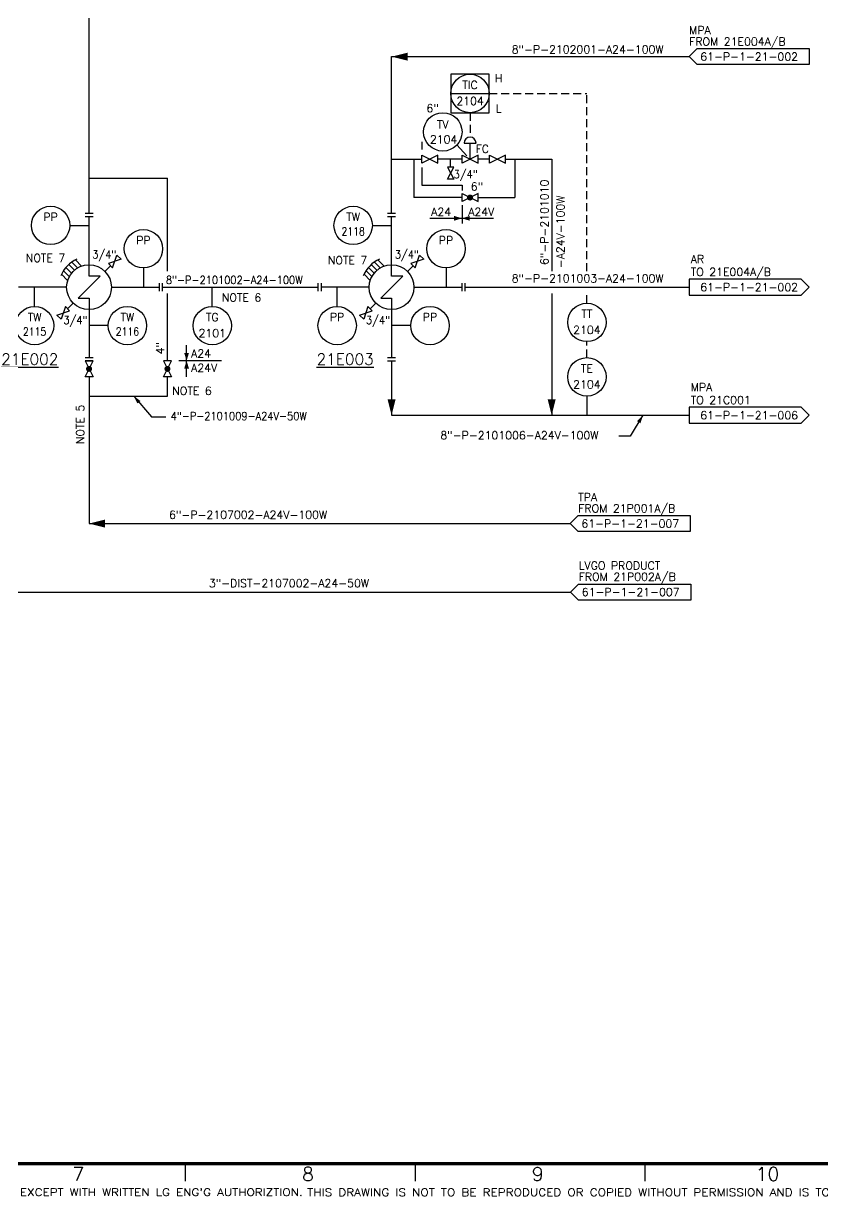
# Model space of a CAD drawing. Header units: millimetres. Extents: x 1928 to 2796, y 74 to 693.
# Drawn here: x 2380.2 to 2629.7, y 73.6 to 440.5 of the extents above; entities that cross this region are included whole.
import ezdxf
from ezdxf.enums import TextEntityAlignment as Align

# ---------------------------------------------------------------- set-up
doc = ezdxf.new("R2010")
doc.units = ezdxf.units.MM
doc.header["$LTSCALE"] = 10
doc.linetypes.add('HIDDEN', pattern=[0.375, 0.25, -0.125])
for name, color, linetype in [('2', 2, 'Continuous'), ('3', 3, 'Continuous'), ('DIM', 7, 'Continuous'), ('SPEC', 1, 'Continuous'), ('SYM', 7, 'Continuous'), ('TEXT', 7, 'Continuous')]:
    doc.layers.add(name, color=color, linetype=linetype)
doc.styles.add('ROMANS', font='romans')
doc.styles.add('S3', font='SIMPLEX')
doc.styles.get("Standard").update_dxf_attribs({"font": 'simplex.shx'})

# ---------------------------------------------------------------- blocks, each defined once
blk = doc.blocks.new('D-LG')
at = {"style": 'ROMANS'}
for s, width, p, p2 in [("THIS DRAWING IS THE PROPERTY OF LG ENGINEERING CO., LTD.(LG ENG'G) IT CONTAINS INFORMATIONS REGARDED AS CONFIDENTAL BY LG ENG'G. THIS DRAWING AND THE INFORMATION THEREON IS NOT TO BE USED OR DISCLOSED TO OTHERS EXCEPT WITH WRITTEN LG ENG'G AUTHORIZTION. ", 1.023447, (-0.08, -9.39), (505, -9.39)), ("THIS DRAWING IS NOT TO BE REPRODUCED OR COPIED WITHOUT PERMISSION AND IS TO BE RETRUNED TO LG ENG'G WITH ANY COPIES (PARTIAL OR COMPLETE) ON DEMAND.", 1.026272, (504.55, -9.41), (805.5, -9.41))]:
    blk.add_text(s, height=2.16, dxfattribs=dict(at, width=width)).set_placement(p, p2, align=Align.FIT)
blk = doc.blocks.new('W1')
at = {"layer": '2'}
blk.add_lwpolyline([(0, 0, 0, 2.5, 0), (5, 0, 2.5, 2.5, 0)], format="xyseb", dxfattribs=at)
blk = doc.blocks.new('LV3')
for p, q in [((5, 1.25), (0, -1.25)), ((0, -1.25), (0, 1.25)), ((0, 1.25), (5, -1.25)), ((5, -1.25), (5, 1.25))]:
    blk.add_line(p, q)
at = {"const_width": 0.9375}
blk.add_lwpolyline([(2.03125, 0, 1), (2.96875, 0, 1)], format="xyb", close=True, dxfattribs=at)
blk = doc.blocks.new('LB8')
for p, q in [((0, 1.25), (0, -1.25)), ((1, 1.25), (1, -1.25))]:
    blk.add_line(p, q)
blk = doc.blocks.new('LV1')
for p, q in [((5, 1.25), (0, -1.25)), ((0, 1.25), (5, -1.25)), ((0, -1.25), (0, 1.25)), ((5, -1.25), (5, 1.25))]:
    blk.add_line(p, q)

msp = doc.modelspace()

# ---------------------------------------------------------------- linework, layer by layer
for p, q in [((2588.05, 430.18), (2590.55, 432.68)), ((2590.55, 427.68), (2588.05, 430.18)), ((2590.55, 432.68), (2625.55, 432.68)), ((2625.55, 432.68), (2625.55, 427.68)), ((2625.55, 427.68), (2590.55, 427.68)), ((2513.62, 418.68), (2525.62, 418.68)), ((2504.57, 403.6), (2504.57, 401.14)), ((2518.62, 399.18), (2515.52, 402.6)), ((2517.75, 403.18), (2521.5, 403.18)), ((2519.62, 398.18), (2519.62, 403.18)), ((2495.12, 398.18), (2504.57, 398.18)), ((2502.07, 398.18), (2502.07, 386.18)), ((2517.12, 398.18), (2509.57, 398.18)), ((2513.57, 395.68), (2513.57, 398.18)), ((2517.12, 399.43), (2522.12, 396.93)), ((2522.12, 399.43), (2517.12, 396.93)), ((2517.12, 396.93), (2517.12, 399.43)), ((2522.12, 396.93), (2522.12, 399.43)), ((2525.66, 398.18), (2522.12, 398.18)), ((2530.66, 398.18), (2545.12, 398.18)), ((2533.66, 398.18), (2533.66, 386.18)), ((2545.12, 398.18), (2545.12, 363.18)), ((2504.57, 395.61), (2504.57, 390.01)), ((2514.51, 395.68), (2512.63, 395.68)), ((2512.63, 395.68), (2514.51, 391.93)), ((2512.63, 391.93), (2514.51, 395.68)), ((2400.62, 392.18), (2425.12, 392.18)), ((2425.12, 363.18), (2425.12, 392.18)), ((2504.57, 390.01), (2517.12, 390.01)), ((2514.51, 391.93), (2512.63, 391.93)), ((2517.12, 386.18), (2502.07, 386.18)), ((2522.12, 386.18), (2533.66, 386.18)), ((2400.62, 365.18), (2400.62, 380.18)), ((2495.12, 365.18), (2495.12, 380.18)), ((2407.34, 364.9), (2405.57, 363.13)), ((2501.84, 364.9), (2500.07, 363.13)), ((2623.05, 360.68), (2588.05, 360.68)), ((2588.05, 360.68), (2588.05, 355.68)), ((2625.55, 358.18), (2623.05, 360.68)), ((2393.62, 358.18), (2378.62, 358.18)), ((2407.62, 358.18), (2422.62, 358.18)), ((2425.12, 335.18), (2425.12, 356.18)), ((2488.12, 358.18), (2473.12, 358.18)), ((2502.12, 358.18), (2517.12, 358.18)), ((2545.12, 356.18), (2545.12, 318.18)), ((2623.05, 355.68), (2625.55, 358.18)), ((2393.91, 351.47), (2395.67, 353.24)), ((2488.41, 351.47), (2490.17, 353.24)), ((2588.05, 355.68), (2623.05, 355.68)), ((2400.62, 351.18), (2400.62, 336.18)), ((2495.12, 351.18), (2495.12, 336.18)), ((2425.12, 324.18), (2425.12, 330.18)), ((2400.62, 324.18), (2425.12, 324.18)), ((2414.62, 324.18), (2420.15, 317.68)), ((2623.05, 320.68), (2588.05, 320.68)), ((2588.05, 320.68), (2588.05, 315.68)), ((2625.55, 318.18), (2623.05, 320.68)), ((2420.15, 317.68), (2424.62, 317.68)), ((2573.62, 318.18), (2569.62, 311.68)), ((2588.05, 315.68), (2623.05, 315.68)), ((2623.05, 315.68), (2625.55, 318.18)), ((2569.62, 311.68), (2566.12, 311.68)), ((2550.92, 284.35), (2553.42, 286.85)), ((2553.42, 286.85), (2588.42, 286.85)), ((2588.42, 286.85), (2588.42, 281.85)), ((2553.42, 281.85), (2550.92, 284.35)), ((2588.42, 281.85), (2553.42, 281.85)), ((2551.05, 262.99), (2553.55, 265.49)), ((2553.55, 265.49), (2588.55, 265.49)), ((2588.55, 265.49), (2588.55, 260.49)), ((2553.55, 260.49), (2551.05, 262.99)), ((2588.55, 260.49), (2553.55, 260.49))]:
    msp.add_line(p, q)
at = {"linetype": 'HIDDEN'}
for p, q in [((2525.62, 418.68), (2556.12, 418.68)), ((2556.12, 363.18), (2556.12, 418.68)), ((2519.62, 412.68), (2519.62, 405.18)), ((2556.12, 353.18), (2556.12, 356.18)), ((2556.12, 336.18), (2556.12, 341.18))]:
    msp.add_line(p, q, dxfattribs=at)
at = {"extrusion": (0, 0, -1)}
for p, q in [((2394.62, 377.47), (2400.62, 377.47)), ((2489.12, 377.47), (2495.12, 377.47)), ((2417.62, 364.18), (2417.62, 358.18)), ((2512.12, 364.18), (2512.12, 358.18)), ((2383.62, 352.18), (2383.62, 358.18)), ((2439.12, 352.18), (2439.12, 358.18)), ((2478.12, 352.18), (2478.12, 358.18)), ((2406.62, 346.18), (2400.62, 346.18)), ((2501.12, 346.18), (2495.12, 346.18)), ((2556.12, 324.18), (2556.12, 318.18))]:
    msp.add_line(p, q, dxfattribs=at)
at = {"color": 0}
for p, q in [((2394.46, 361.51), (2392.64, 363.33)), ((2395.17, 362.57), (2393.39, 364.35)), ((2396.04, 363.47), (2394.27, 365.24)), ((2397.07, 364.21), (2395.26, 366.02)), ((2398.27, 364.78), (2396.37, 366.68)), ((2488.96, 361.51), (2487.14, 363.33)), ((2489.67, 362.57), (2487.89, 364.35)), ((2490.54, 363.47), (2488.77, 365.24)), ((2491.57, 364.21), (2489.76, 366.02)), ((2492.77, 364.78), (2490.87, 366.68)), ((2393.94, 360.27), (2392.01, 362.2)), ((2488.44, 360.27), (2486.51, 362.2))]:
    msp.add_line(p, q, dxfattribs=at)
at = {"color": 6, "const_width": 1.07}
msp.add_lwpolyline([(1928.39, 682.05), (2790.55, 682.05), (2790.55, 84.43), (1928.39, 84.43), (1928.39, 682.05)], dxfattribs=at)
msp.add_lwpolyline([(2525.62, 424.68), (2513.62, 424.68), (2513.62, 412.68), (2525.62, 412.68)], close=True)
for centre in [(2519.62, 418.68), (2511.12, 406.68), (2388.62, 377.47), (2483.12, 377.47), (2417.62, 370.18), (2512.12, 370.18), (2556.12, 347.18), (2383.62, 346.18), (2412.62, 346.18), (2439.12, 346.18), (2478.12, 346.18), (2507.12, 346.18), (2556.12, 330.18)]:
    msp.add_circle(centre, 6)
for centre, radius, start, end in [((2519.62, 403.18), 1.87, 0, 180), ((2400.62, 358.18), 9.5, 113.4055, 158.2736), ((2495.12, 358.18), 9.5, 113.4055, 158.2736)]:
    msp.add_arc(centre, radius, start, end)
at = {"layer": '2'}
for p, q in [((2400.62, 361.58), (2400.62, 365.18)), ((2495.12, 361.58), (2495.12, 365.18)), ((2404.14, 361.58), (2397.22, 354.77)), ((2498.64, 361.58), (2491.72, 354.77)), ((2400.62, 354.77), (2400.62, 351.18)), ((2495.12, 354.77), (2495.12, 351.18))]:
    msp.add_line(p, q, dxfattribs=at)
at = {"layer": '2', "linetype": 'Continuous'}
for p, q in [((2404.14, 361.58), (2400.62, 361.58)), ((2498.64, 361.58), (2495.12, 361.58)), ((2397.22, 354.77), (2400.62, 354.77)), ((2491.72, 354.77), (2495.12, 354.77))]:
    msp.add_line(p, q, dxfattribs=at)
at = {"layer": '2'}
for centre in [(2400.62, 358.18), (2495.12, 358.18)]:
    msp.add_circle(centre, 7, dxfattribs=at)
at = {"layer": '3'}
for p, q in [((2400.62, 381.18), (2400.62, 518.18)), ((2495.12, 381.18), (2495.12, 430.18)), ((2495.12, 430.18), (2588.05, 430.18)), ((2423.62, 358.18), (2472.12, 358.18)), ((2518.12, 358.18), (2588.05, 358.18)), ((2495.12, 335.18), (2495.12, 318.18)), ((2400.62, 330.18), (2400.62, 284.35)), ((2495.12, 318.18), (2588.05, 318.18)), ((2400.62, 284.35), (2550.92, 284.35)), ((2348.55, 262.99), (2551.05, 262.99))]:
    msp.add_line(p, q, dxfattribs=at)
at = {"layer": 'DIM', "color": 7}
for p, q in [((2430.69, 84.43), (2430.69, 78.97)), ((2502.45, 84.43), (2502.45, 78.97)), ((2574.2, 84.43), (2574.2, 78.97))]:
    msp.add_line(p, q, dxfattribs=at)
at = {"layer": 'SPEC', "color": 7}
for p, q in [((2517.12, 390.01), (2517.12, 388.4)), ((2517.12, 383.76), (2517.12, 378.07)), ((2507.08, 379.69), (2526.92, 379.69)), ((2431.09, 330.22), (2431.09, 340.06)), ((2428.64, 335.27), (2441.99, 335.27))]:
    msp.add_line(p, q, dxfattribs=at)
at = {"layer": 'SYM'}
for p, q in [((2408, 364.24), (2409.33, 368.22)), ((2409.33, 368.22), (2410.66, 366.89)), ((2502.5, 364.24), (2503.83, 368.22)), ((2503.83, 368.22), (2505.16, 366.89)), ((2410.66, 366.89), (2406.68, 365.57)), ((2406.68, 365.57), (2408, 364.24)), ((2505.16, 366.89), (2501.18, 365.57)), ((2501.18, 365.57), (2502.5, 364.24)), ((2390.59, 349.48), (2394.57, 350.8)), ((2391.92, 348.15), (2390.59, 349.48)), ((2393.24, 352.13), (2391.92, 348.15)), ((2394.57, 350.8), (2393.24, 352.13)), ((2485.09, 349.48), (2489.07, 350.8)), ((2486.42, 348.15), (2485.09, 349.48)), ((2487.74, 352.13), (2486.42, 348.15)), ((2489.07, 350.8), (2487.74, 352.13))]:
    msp.add_line(p, q, dxfattribs=at)
at = {"layer": 'TEXT', "color": 7}
for points in [[(2517.12, 379.69), (2514.62, 378.94), (2514.62, 380.44)], [(2517.04, 379.69), (2519.54, 380.44), (2519.54, 378.94)], [(2431.09, 335.18), (2430.34, 337.68), (2431.84, 337.68)], [(2431.09, 335.27), (2431.84, 332.77), (2430.34, 332.77)]]:
    msp.add_solid(points, dxfattribs=at)

# ---------------------------------------------------------------- block references
for name, p in [('W1', (2495.12, 430.18)), ('LV1', (2504.57, 398.18)), ('LV3', (2517.12, 386.18)), ('W1', (2400.62, 284.35))]:
    msp.add_blockref(name, p)
at = {"xscale": -1}
for name, p in [('LV1', (2530.66, 398.18)), ('LB8', (2473.12, 358.18))]:
    msp.add_blockref(name, p, dxfattribs=at)
for p, rotation in [((2400.62, 380.18), 270), ((2495.12, 380.18), 270), ((2422.62, 358.18), 180), ((2517.12, 358.18), 180), ((2400.62, 336.18), 90), ((2495.12, 336.18), 90)]:
    msp.add_blockref('LB8', p, dxfattribs=dict(at, rotation=rotation))
at = {"rotation": 90}
for name, p in [('LV3', (2400.62, 330.18)), ('LV3', (2425.12, 330.18)), ('W1', (2495.12, 318.18)), ('W1', (2545.12, 318.18))]:
    msp.add_blockref(name, p, dxfattribs=at)
for p, xscale, yscale, zscale, rotation in [((2414.62, 324.18), 0.4999999999999739, 0.4999999999999739, 0.4999999999999739, 309.4724598483249), ((2573.62, 318.18), 0.4999999999999682, 0.4999999999999682, 0.4999999999999682, 239.036243467922)]:
    msp.add_blockref('W1', p, dxfattribs=dict(xscale=xscale, yscale=yscale, zscale=zscale, rotation=rotation))
at = {"xscale": 1.070999999999998, "yscale": 1.070999999999998, "zscale": 1.070999999999998}
msp.add_blockref('D-LG', (1928.39, 84.43), dxfattribs=at)

# ---------------------------------------------------------------- texts
for s, p in [('MPA', (2588.05, 437.18)), ('8"-P-2102001-A24-100W', (2532.62, 431.18)), ('FROM 21E004A/B', (2588.05, 433.64)), ('FC', (2521.37, 400.12)), ('A24', (2507.49, 380.47)), ('A24V', (2519.07, 380.47)), ('AR', (2588.55, 365.68)), ('TO 21E004A/B', (2588.55, 361.68)), ('8"-P-2101003-A24-100W', (2532.62, 359.68)), ('NOTE 6', (2442.12, 353.68)), ('A24', (2432.51, 336.24)), ('A24V', (2432.51, 331.75)), ('NOTE 6', (2426.62, 324.56)), ('MPA', (2588.55, 325.68)), ('TO 21C001', (2588.55, 321.68)), ('8"-P-2101006-A24V-100W', (2510.35, 310.68)), ('TPA', (2553.42, 291.35)), ('FROM 21P001A/B', (2553.42, 287.85)), ('6"-P-2107002-A24V-100W', (2425.62, 285.85)), ('LVGO PRODUCT', (2553.55, 269.99)), ('FROM 21P002A/B', (2553.55, 266.49)), ('3"-DIST-2107002-A24-50W', (2438.05, 264.49))]:
    msp.add_text(s, height=2.5).set_placement(p)
for s, p in [('61-P-1-21-002', (2606.8, 430.18)), ('TIC', (2519.62, 421.33)), ('H', (2528.57, 423.45)), ('6"', (2507.95, 414.08)), ('2104', (2519.62, 416.33)), ('L', (2528.57, 413.99)), ('TV', (2511.12, 409.04)), ('2104', (2511.37, 404.33)), ('6"', (2521.78, 389.63)), ('PP', (2388.62, 380.11)), ('TW', (2483.12, 380.11)), ('PP', (2417.62, 372.83)), ('PP', (2512.12, 372.83)), ('NOTE 7', (2387.02, 367.3)), ('NOTE 7', (2481.37, 366.58)), ('61-P-1-21-002', (2606.8, 358.18)), ('TW', (2383.62, 348.83)), ('TW', (2412.62, 348.83)), ('TG', (2439.12, 348.83)), ('PP', (2478.12, 348.83)), ('PP', (2507.12, 348.83)), ('TT', (2556.12, 349.83)), ('2101', (2439.12, 343.83)), ('2104', (2556.12, 344.83)), ('TE', (2556.12, 332.83)), ('2104', (2556.12, 327.83)), ('61-P-1-21-006', (2606.8, 318.18)), ('61-P-1-21-007', (2569.67, 284.35)), ('61-P-1-21-007', (2569.8, 262.99))]:
    msp.add_text(s, height=2.5).set_placement(p, align=Align.MIDDLE)
at = {"width": 0.9}
for s, p in [('3/4"', (2514.5, 392.18)), ('3/4"', (2401.62, 367.18)), ('3/4"', (2496.12, 367.18)), ('8"-P-2101002-A24-100W', (2424.62, 359.18)), ('3/4"', (2392.62, 346.68)), ('3/4"', (2487.12, 346.68)), ('4"-P-2101009-A24V-50W', (2426.12, 316.68))]:
    msp.add_text(s, height=2.5, dxfattribs=at).set_placement(p)
for s, p in [('6"-P-2101010', (2544.12, 365.1)), ('-A24V-100W', (2549.12, 364.1)), ('4"', (2424.12, 337.18)), ('NOTE 5', (2399.12, 309.18))]:
    msp.add_text(s, height=2.5, rotation=90).set_placement(p)
at = {"width": 0.85}
for s, p in [('2118', (2483.12, 375.61)), ('2115', (2383.62, 344.33)), ('2116', (2412.62, 344.33))]:
    msp.add_text(s, height=2.5, dxfattribs=at).set_placement(p, align=Align.MIDDLE)
at = {"layer": '2'}
for s, p in [('%%U21E002', (2382.12, 335.68)), ('%%U21E003', (2480.62, 335.68))]:
    msp.add_text(s, height=3.5, dxfattribs=at).set_placement(p, align=Align.MIDDLE)
at = {"layer": 'DIM', "color": 2, "style": 'S3'}
for s, height, p in [('7', 4.28, (2397.25, 81.22)), ('8', 4.28, (2469.01, 81.22)), ('9', 4.28, (2540.77, 81.22)), ('10', 4.284, (2612.53, 81.22))]:
    msp.add_text(s, height=height, dxfattribs=at).set_placement(p, align=Align.MIDDLE)

doc.saveas('drawing.dxf')
